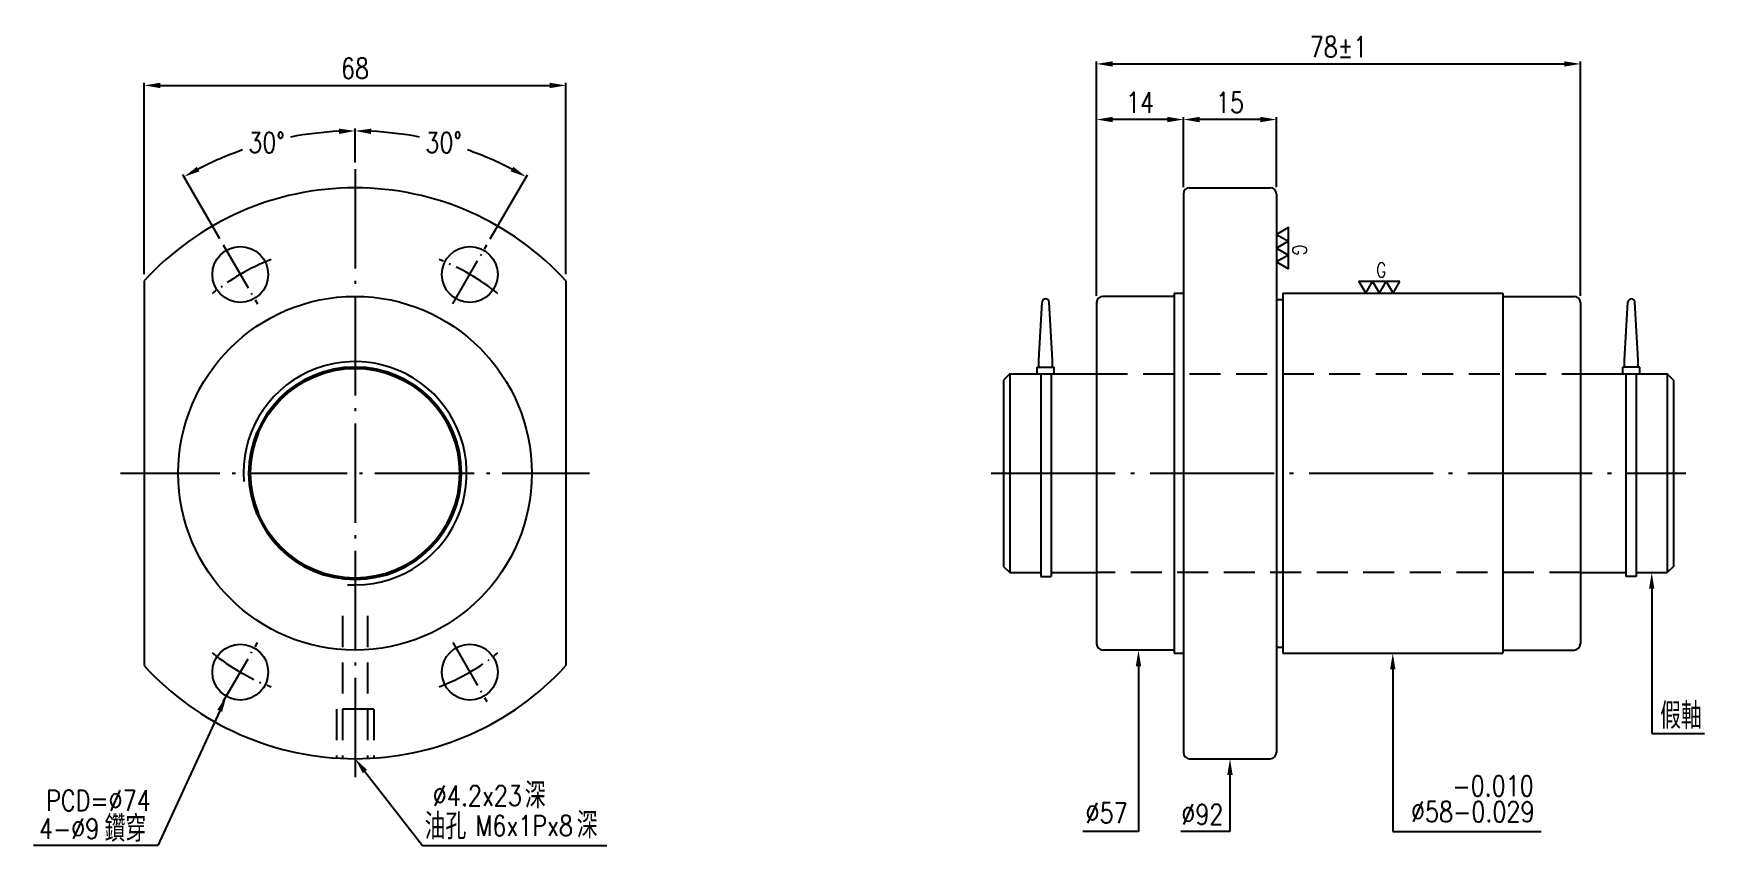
# Model space of a CAD drawing. Header units: millimetres. Extents: x 10411 to 10681, y -63 to 68.
import ezdxf
from ezdxf.enums import TextEntityAlignment as Align

# ---------------------------------------------------------------- set-up
doc = ezdxf.new("R2010")
doc.units = ezdxf.units.MM
doc.header["$LTSCALE"] = 10
doc.linetypes.add('C', pattern=[2.5625, 2, -0.25, 0.0625, -0.25])
doc.linetypes.add('H', pattern=[0.75, 0.5, -0.25])
doc.layers.get('0').update_dxf_attribs({"linetype": 'CONTINUOUS'})
doc.layers.get('DEFPOINTS').update_dxf_attribs({"linetype": 'CONTINUOUS'})
for name, color, linetype in [('04', 4, 'CONTINUOUS'), ('05', 5, 'H'), ('C', 1, 'C')]:
    doc.layers.add(name, color=color, linetype=linetype)
doc.layers.add('AM_0', color=7, linetype='CONTINUOUS', lineweight=50)
doc.layers.add('AM_5', color=3, linetype='CONTINUOUS', lineweight=25)
doc.styles.add('SIMPLEX', font='SIMPLEX.shx', dxfattribs={"width": 0.8, "bigfont": 'chineset.shx'})
doc.dimstyles.new('STANDARD$0', dxfattribs={"dimscale": 0, "dimtxt": 3.3, "dimasz": 2.6, "dimexe": 0.4, "dimexo": 1.1, "dimgap": 1.1, "dimtad": 1, "dimdec": 3, "dimrnd": 0.0005, "dimdsep": 46, "dimtxsty": 'SIMPLEX', "dimcen": 0, "dimclrd": 6, "dimclre": 6, "dimclrt": 3, "dimadec": 1, "dimazin": 2, "dimtp": -0.1, "dimtm": 0.2, "dimtfac": 1, "dimtdec": 3, "dimtmove": 2, "dimatfit": 3, "dimfxl": 0, "dimtvp": 0.790698, "dimarcsym": 0})
doc.dimstyles.new('STANDARD$2', dxfattribs={"dimscale": 0, "dimtxt": 3.3, "dimasz": 2.6, "dimexe": 0.4, "dimexo": 1.1, "dimgap": 1.1, "dimtad": 0, "dimtih": 1, "dimtoh": 1, "dimdec": 3, "dimrnd": 0.0005, "dimdsep": 46, "dimtxsty": 'SIMPLEX', "dimcen": 0, "dimclrd": 6, "dimclre": 6, "dimclrt": 3, "dimadec": 1, "dimazin": 2, "dimtp": -0.1, "dimtm": 0.2, "dimtfac": 1, "dimtdec": 3, "dimtmove": 2, "dimatfit": 3, "dimfxl": 0, "dimtvp": 0.790698, "dimarcsym": 0})

# ---------------------------------------------------------------- blocks, each defined once
blk = doc.blocks.new('*D13')
at = {"layer": 'AM_5', "color": 6, "lineweight": -2}
for p, q in [((10582.69, 26.05), (10582.69, 63.81)), ((10585.29, 63.41), (10658.09, 63.41)), ((10660.69, 26.05), (10660.69, 63.81))]:
    blk.add_line(p, q, dxfattribs=at)
at = {"layer": 'AM_5', "color": 6}
for points in [[(10585.29, 63.84), (10585.29, 62.97), (10582.69, 63.41)], [(10658.09, 63.84), (10658.09, 62.97), (10660.69, 63.41)]]:
    blk.add_solid(points, dxfattribs=at)
at = {"layer": 'DEFPOINTS', "color": 0}
for p in [(10660.69, 63.41), (10582.69, 24.95), (10660.69, 24.95)]:
    blk.add_point(p, dxfattribs=at)
at = {"layer": 'AM_5', "color": 3, "insert": (10621.69, 66.16), "char_height": 3.3, "attachment_point": 5, "style": 'SIMPLEX'}
blk.add_mtext('78%%p1', dxfattribs=at)
blk = doc.blocks.new('*D14')
at = {"layer": 'AM_5', "color": 6, "lineweight": -2}
for p, q in [((10596.69, 43.55), (10596.69, 54.85)), ((10609.09, 54.45), (10599.29, 54.45)), ((10611.69, 43.55), (10611.69, 54.85))]:
    blk.add_line(p, q, dxfattribs=at)
at = {"layer": 'AM_5', "color": 6}
for points in [[(10599.29, 54.88), (10599.29, 54.01), (10596.69, 54.45)], [(10609.09, 54.88), (10609.09, 54.01), (10611.69, 54.45)]]:
    blk.add_solid(points, dxfattribs=at)
at = {"layer": 'DEFPOINTS', "color": 0}
for p in [(10596.69, 54.45), (10596.69, 42.45), (10611.69, 42.45)]:
    blk.add_point(p, dxfattribs=at)
at = {"layer": 'AM_5', "color": 3, "insert": (10604.19, 57.2), "char_height": 3.3, "attachment_point": 5, "style": 'SIMPLEX'}
blk.add_mtext('15', dxfattribs=at)
blk = doc.blocks.new('*D15')
at = {"layer": 'AM_5', "color": 6, "lineweight": -2}
for p, q in [((10429.13, 29.53), (10429.13, 60.34)), ((10431.73, 59.94), (10494.53, 59.94)), ((10497.13, 29.53), (10497.13, 60.34))]:
    blk.add_line(p, q, dxfattribs=at)
at = {"layer": 'AM_5', "color": 6}
for points in [[(10431.73, 60.38), (10431.73, 59.51), (10429.13, 59.94)], [(10494.53, 60.38), (10494.53, 59.51), (10497.13, 59.94)]]:
    blk.add_solid(points, dxfattribs=at)
at = {"layer": 'DEFPOINTS', "color": 0}
for p in [(10497.13, 59.94), (10429.13, 28.43), (10497.13, 28.43)]:
    blk.add_point(p, dxfattribs=at)
at = {"layer": 'AM_5', "color": 3, "insert": (10463.13, 62.69), "char_height": 3.3, "attachment_point": 5, "style": 'SIMPLEX'}
blk.add_mtext('68', dxfattribs=at)
blk = doc.blocks.new('*D16')
at = {"color": 6, "lineweight": -2}
for p, q in [((10463.13, 47.55), (10463.13, 53.01)), ((10484.93, 35.21), (10490.91, 45.56))]:
    blk.add_line(p, q, dxfattribs=at)
for start, end in [(79.121, 87.299), (62.701, 70.7978)]:
    blk.add_arc((10463.13, -2.55), 55.16, start, end, dxfattribs=at)
at = {"color": 6}
for points in [[(10465.72, 52.11), (10465.74, 52.98), (10463.13, 52.61)], [(10488.64, 46.84), (10488.22, 46.08), (10490.71, 45.22)]]:
    blk.add_solid(points, dxfattribs=at)
at = {"layer": 'DEFPOINTS', "color": 0}
for p in [(10482, 49.28), (10463.13, 46.45), (10484.38, 34.25), (10478.88, 24.73), (10463.13, -51.56)]:
    blk.add_point(p, dxfattribs=at)
at = {"color": 3, "insert": (10477.41, 50.73), "char_height": 3.3, "attachment_point": 5, "style": 'SIMPLEX'}
blk.add_mtext('30°', dxfattribs=at)
blk = doc.blocks.new('*D17')
at = {"color": 6, "lineweight": -2}
for p, q in [((10463.13, 47.55), (10463.13, 53.01)), ((10441.33, 35.21), (10435.35, 45.56))]:
    blk.add_line(p, q, dxfattribs=at)
for start, end in [(92.701, 100.879), (109.2022, 117.299)]:
    blk.add_arc((10463.13, -2.55), 55.16, start, end, dxfattribs=at)
at = {"color": 6}
for points in [[(10460.52, 52.98), (10460.54, 52.11), (10463.13, 52.61)], [(10438.04, 46.08), (10437.63, 46.84), (10435.55, 45.22)]]:
    blk.add_solid(points, dxfattribs=at)
at = {"layer": 'DEFPOINTS', "color": 0}
for p in [(10453.55, 51.77), (10463.13, 46.45), (10441.88, 34.25), (10447.38, 24.73), (10463.13, -51.56)]:
    blk.add_point(p, dxfattribs=at)
at = {"color": 3, "insert": (10448.85, 50.73), "char_height": 3.3, "attachment_point": 5, "style": 'SIMPLEX'}
blk.add_mtext('30°', dxfattribs=at)
blk = doc.blocks.new('*D18')
at = {"layer": 'AM_5', "color": 6, "lineweight": -2}
for p, q in [((10582.69, 26.05), (10582.69, 54.85)), ((10594.09, 54.45), (10585.29, 54.45)), ((10596.69, 43.55), (10596.69, 54.85))]:
    blk.add_line(p, q, dxfattribs=at)
at = {"layer": 'AM_5', "color": 6}
for points in [[(10585.29, 54.88), (10585.29, 54.01), (10582.69, 54.45)], [(10594.09, 54.88), (10594.09, 54.01), (10596.69, 54.45)]]:
    blk.add_solid(points, dxfattribs=at)
at = {"layer": 'DEFPOINTS', "color": 0}
for p in [(10582.69, 54.45), (10596.69, 42.45), (10582.69, 24.95)]:
    blk.add_point(p, dxfattribs=at)
at = {"layer": 'AM_5', "color": 3, "insert": (10589.69, 57.2), "char_height": 3.3, "attachment_point": 5, "style": 'SIMPLEX'}
blk.add_mtext('14', dxfattribs=at)

msp = doc.modelspace()

# ---------------------------------------------------------------- linework, layer by layer
for p, q in [((10597.6905, 43.4464), (10610.6905, 43.4464)), ((10596.6905, 42.4464), (10596.6905, -47.5536)), ((10611.6905, 42.4464), (10611.6905, -47.5536)), ((10429.1307, 28.4303), (10429.1307, -33.5375)), ((10497.1307, 28.4303), (10497.1307, -33.5375)), ((10573.3686, 15.6533), (10573.921, 25.0395)), ((10575.5755, 15.6533), (10575.0231, 25.0395)), ((10582.6905, 24.9464), (10582.6905, -30.0536)), ((10595.1905, 25.9464), (10583.6905, 25.9464)), ((10595.1905, 26.4464), (10595.1905, -31.5536)), ((10595.1905, 26.4464), (10596.6905, 26.4464)), ((10611.6905, 25.4464), (10612.6905, 25.4464)), ((10612.6905, 26.4464), (10648.1905, 26.4464)), ((10612.6905, 26.4464), (10612.6905, -31.5536)), ((10648.1905, 26.4464), (10648.1905, -31.5536)), ((10648.1905, 25.9464), (10659.6905, 25.9464)), ((10660.6905, 24.9464), (10660.6905, -30.0536)), ((10667.8055, 15.6533), (10668.3579, 25.0395)), ((10670.0124, 15.6533), (10669.4601, 25.0395)), ((10573.0927, 14.5499), (10575.8514, 14.5499)), ((10573.0927, 13.4464), (10573.0927, 14.5499)), ((10573.3686, 14.5499), (10573.3686, 15.6533)), ((10575.5755, 14.5499), (10575.5755, 15.6533)), ((10575.8514, 13.4464), (10575.8514, 14.5499)), ((10670.2883, 14.5499), (10667.5297, 14.5499)), ((10667.5297, 13.4464), (10667.5297, 14.5499)), ((10667.8055, 14.5499), (10667.8055, 15.6533)), ((10670.0124, 14.5499), (10670.0124, 15.6533)), ((10670.2883, 13.4464), (10670.2883, 14.5499)), ((10568.6905, 13.4464), (10567.6905, 12.4464)), ((10567.6905, 12.4464), (10567.6905, -17.5536)), ((10568.6905, 13.4464), (10582.6905, 13.4464)), ((10568.6905, 13.4464), (10568.6905, -18.5536)), ((10573.6905, 13.4464), (10573.6905, -19.2113)), ((10575.3457, 13.4464), (10575.3457, -19.2113)), ((10660.6905, 13.4464), (10674.6905, 13.4464)), ((10668.0353, 13.4464), (10668.0353, -19.2113)), ((10669.6905, 13.4464), (10669.6905, -19.2113)), ((10675.6905, 12.4464), (10674.6905, 13.4464)), ((10674.6905, 13.4464), (10674.6905, -18.5536)), ((10675.6905, 12.4464), (10675.6905, -17.5536)), ((10567.6905, -17.5536), (10568.6905, -18.5536)), ((10568.6905, -18.5536), (10573.6905, -18.5536)), ((10575.3457, -18.5536), (10582.6905, -18.5536)), ((10660.6905, -18.5536), (10668.0353, -18.5536)), ((10669.6905, -18.5536), (10674.6905, -18.5536)), ((10675.6905, -17.5536), (10674.6905, -18.5536)), ((10573.6905, -19.2113), (10575.3457, -19.2113)), ((10669.6905, -19.2113), (10668.0353, -19.2113)), ((10595.1905, -31.0536), (10583.6905, -31.0536)), ((10595.1905, -31.5536), (10596.6905, -31.5536)), ((10611.6905, -30.5536), (10612.6905, -30.5536)), ((10612.6905, -31.5536), (10648.1905, -31.5536)), ((10648.1905, -31.0536), (10659.6905, -31.0536)), ((10597.6905, -48.5536), (10610.6905, -48.5536))]:
    msp.add_line(p, q)
at = {"color": 6}
for p, q in [((10672.1905, -21.1536), (10672.1905, -44.5107)), ((10589.4405, -33.6536), (10589.4405, -60.2762)), ((10630.4405, -34.1536), (10630.4405, -60.2762)), ((10441.3088, -40.8297), (10431.3155, -62.5457)), ((10672.1905, -44.5107), (10680.7109, -44.5107)), ((10464.7261, -50.6066), (10474.0053, -62.5477)), ((10604.1905, -51.1536), (10604.1905, -60.2762)), ((10589.4405, -60.2762), (10580.4942, -60.2762)), ((10604.1905, -60.2762), (10596.2641, -60.2762)), ((10630.4405, -60.2762), (10654.3672, -60.2762)), ((10431.3155, -62.5457), (10411.2733, -62.5457)), ((10474.0053, -62.5477), (10503.7405, -62.5477))]:
    msp.add_line(p, q, dxfattribs=at)
at = {"color": 3}
for points in [[(10613.6016, 34.8225), (10613.6016, 37.0292), (10611.6905, 35.9258)], [(10613.6016, 32.6158), (10613.6016, 34.8225), (10611.6905, 33.7192)], [(10613.6016, 30.4091), (10613.6016, 32.6158), (10611.6905, 31.5125)], [(10627.1814, 28.3575), (10624.9747, 28.3575), (10626.078, 26.4464)], [(10629.3881, 28.3575), (10627.1814, 28.3575), (10628.2847, 26.4464)], [(10631.5947, 28.3575), (10629.3881, 28.3575), (10630.4914, 26.4464)]]:
    msp.add_lwpolyline(points, close=True, dxfattribs=at)
for centre, radius in [((10444.6307, 29.4893), 4.5), ((10481.6307, 29.4893), 4.5), ((10463.1307, -2.5536), 28.5), ((10444.6307, -34.5965), 4.5), ((10481.6307, -34.5965), 4.5)]:
    msp.add_circle(centre, radius)
for centre, radius, start, end in [((10463.1307, -2.5536), 46, 42.342605, 137.657395), ((10597.6905, 42.4464), 1, 90, 180), ((10610.6905, 42.4464), 1, 0, 90), ((10574.472, 25.013), 0.5517, 2.753997, 177.246003), ((10583.6905, 24.9464), 1, 90, 180), ((10659.6905, 24.9464), 1, 0, 90), ((10668.909, 25.013), 0.5517, 2.753997, 177.246003), ((10583.6905, -30.0536), 1, 180, 270), ((10659.6905, -30.0536), 1, 270, 0), ((10463.1307, -2.5536), 46, 222.342605, 317.657395), ((10597.6905, -47.5536), 1, 180, 270), ((10610.6905, -47.5536), 1, 270, 0)]:
    msp.add_arc(centre, radius, start, end)
at = {"color": 6}
for points in [[(10671.7572, -21.1536), (10672.6238, -21.1536), (10672.1905, -18.5536)], [(10589.0072, -33.6536), (10589.8738, -33.6536), (10589.4405, -31.0536)], [(10630.0072, -34.1536), (10630.8738, -34.1536), (10630.4405, -31.5536)], [(10440.9151, -40.6485), (10441.7024, -41.0108), (10442.3957, -38.4678)], [(10464.3839, -50.8725), (10465.0682, -50.3407), (10463.1307, -48.5536)], [(10603.7572, -51.1536), (10604.6238, -51.1536), (10604.1905, -48.5536)]]:
    msp.add_solid(points, dxfattribs=at)
at = {"layer": '04'}
msp.add_arc((10463.1307, -2.5536), 18, 266.120945, 184.303906, dxfattribs=at)
at = {"layer": '05'}
for p, q in [((10582.6905, 13.4464), (10660.6905, 13.4464)), ((10660.6905, -18.5536), (10582.6905, -18.5536)), ((10461.1307, -25.5536), (10461.1307, -48.5101)), ((10465.1307, -25.5536), (10465.1307, -48.5101)), ((10460.1307, -40.5536), (10460.1307, -48.4557)), ((10466.1307, -40.5536), (10460.1307, -40.5536)), ((10466.1307, -40.5536), (10466.1307, -48.4557))]:
    msp.add_line(p, q, dxfattribs=at)
at = {"layer": 'AM_0'}
msp.add_circle((10463.1307, -2.5536), 17, dxfattribs=at)
at = {"layer": 'C', "color": 1, "ltscale": 0.8}
for p, q in [((10463.1307, 46.4542), (10463.1307, -51.5614)), ((10425.3371, -2.5536), (10500.9244, -2.5536))]:
    msp.add_line(p, q, dxfattribs=at)
at = {"layer": 'C', "color": 1, "ltscale": 0.4}
for p, q in [((10441.8807, 34.2525), (10447.3807, 24.7262)), ((10478.8807, 24.7262), (10484.3807, 34.2525)), ((10441.8807, -39.3597), (10447.3807, -29.8334)), ((10478.8807, -29.8334), (10484.3807, -39.3597))]:
    msp.add_line(p, q, dxfattribs=at)
at = {"layer": 'C'}
msp.add_line((10565.6905, -2.5536), (10677.6905, -2.5536), dxfattribs=at)
at = {"layer": 'C', "color": 1, "ltscale": 0.4}
for start, end in [(111.475199, 128.524801), (51.475199, 68.524801), (231.475199, 248.524801), (291.475199, 308.524801)]:
    msp.add_arc((10463.1307, -2.5536), 37, start, end, dxfattribs=at)

# ---------------------------------------------------------------- texts
at = {"color": 3, "style": 'SIMPLEX', "width": 0.8}
msp.add_text('G', height=2.3014, rotation=270, dxfattribs=at).set_placement((10615.4477, 34.2518), align=Align.MIDDLE_LEFT)
msp.add_text('G', height=2.3014, dxfattribs=at).set_placement((10627.752, 30.2036), align=Align.MIDDLE_LEFT)
at = {"color": 3, "attachment_point": 9, "style": 'SIMPLEX'}
for s, insert, char_height in [('假軸', (10680.2647, -43.7474), 4.2), ('PCD=%%C74', (10430.1742, -56.9404), 3.3), ('%%c4.2x23', (10490.0291, -56.1598), 3.3), ('深', (10493.8642, -56.5784), 4.2), ('-0.010', (10653.1705, -54.5906), 3.3), ('%%C57', (10587.6886, -58.9459), 3.3), ('%%c92', (10603.1343, -59.1762), 3.3), ('%%C58-0.029', (10653.2949, -58.7474), 3.3), ('4-%%c9', (10421.8868, -61.4815), 3.3), ('鑽穿', (10429.4735, -61.9481), 4.2), ('油孔', (10481.0569, -61.557), 4.2), ('M6x1Px8', (10498.2518, -60.9964), 3.3), ('深', (10502.2365, -61.3635), 4.2)]:
    msp.add_mtext(s, dxfattribs=dict(at, insert=insert, char_height=char_height))

# ---------------------------------------------------------------- dimensions: what is measured, and where the dimension line sits
for base, line2, picture, middle in [((10453.5525, 51.7671), ((10447.3807, 24.7262), (10441.8807, 34.2525)), '*D17', (10448.8546, 50.7256)), ((10481.9961, 49.2786), ((10478.8807, 24.7262), (10484.3807, 34.2525)), '*D16', (10477.4068, 50.7256))]:
    dim = msp.add_angular_dim_2l(base=base, line1=((10463.1307, 46.4542), (10463.1307, -51.5614)), line2=line2, dimstyle='STANDARD$2', override={"dimscale": 1, "dimrnd": 0, "dimadec": 3, "dimtmove": 0, "dimarcsym": 1})
    dim.commit()
    dim.dimension.update_dxf_attribs({"geometry": picture, "text_midpoint": middle})
at = {"layer": 'AM_5'}
dim = msp.add_linear_dim(base=(10660.6905, 63.4055), p1=(10582.6905, 24.9464), p2=(10660.6905, 24.9464), text='<>%%p1', dimstyle='STANDARD$0', override={"dimscale": 1, "dimrnd": 0, "dimadec": 3, "dimtmove": 0, "dimarcsym": 1}, dxfattribs=at)
dim.commit()
dim.dimension.update_dxf_attribs({"geometry": '*D13', "text_midpoint": (10621.6905, 66.1555)})
for base, p1, p2, picture, middle in [((10497.1307, 59.9417), (10429.1307, 28.4303), (10497.1307, 28.4303), '*D15', (10463.1307, 62.6917)), ((10582.6905, 54.4464), (10596.6905, 42.4464), (10582.6905, 24.9464), '*D18', (10589.6905, 57.1964)), ((10596.6905, 54.4464), (10611.6905, 42.4464), (10596.6905, 42.4464), '*D14', (10604.1905, 57.1964))]:
    dim = msp.add_linear_dim(base=base, p1=p1, p2=p2, dimstyle='STANDARD$0', override={"dimscale": 1, "dimrnd": 0, "dimadec": 3, "dimtmove": 0, "dimarcsym": 1}, dxfattribs=at)
    dim.commit()
    dim.dimension.update_dxf_attribs({"geometry": picture, "text_midpoint": middle})

doc.saveas('drawing.dxf')
